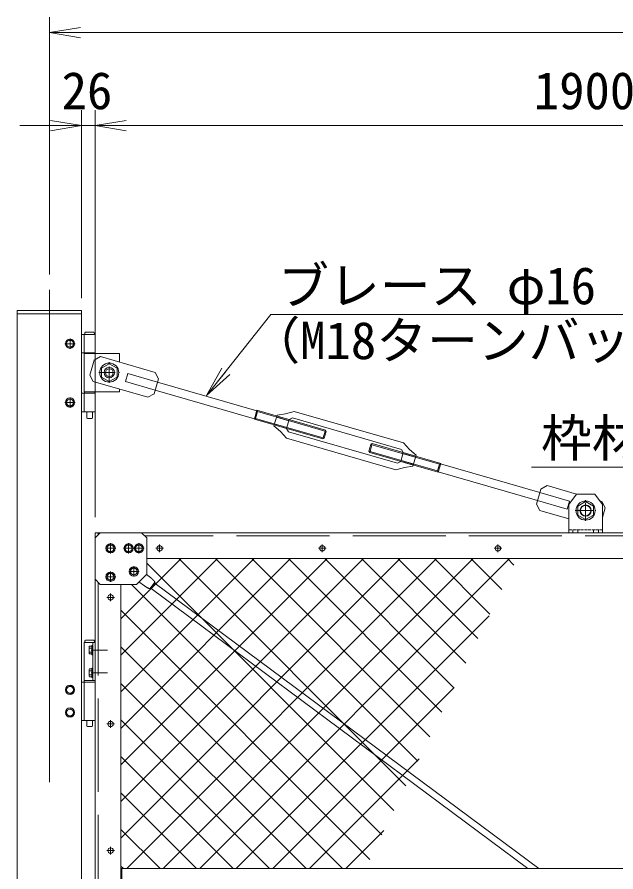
# Model space of a CAD drawing. Units: millimetres, scale not verified. Extents: x -6300 to 6300, y -4455 to 4455.
# Drawn here: x -4112 to -2952, y 698 to 2353 of the extents above; entities that cross this region are included whole.
import ezdxf
from ezdxf.enums import TextEntityAlignment as Align

# ---------------------------------------------------------------- set-up
doc = ezdxf.new("R2010")
doc.units = ezdxf.units.MM
doc.header["$LTSCALE"] = 30
doc.linetypes.add('DASHED', pattern=[7.5, 6, -1.5])
doc.linetypes.add('USER1', pattern=[50.8, 31.75, -6.35, 6.35, -6.35])
for name, color, linetype, lineweight in [('0-0_D-STR1', 1, 'Continuous', 18), ('0-1_D-BMK', 2, 'USER1', 13), ('0-5_D-STR3', 3, 'Continuous', 13), ('0-6_D-STR2', 7, 'Continuous', 9), ('0-7_D-STR-TXT', 7, 'Continuous', 9), ('0-8_D-STR-DIM', 7, 'Continuous', 9), ('0-9_0', 7, 'Continuous', 9)]:
    doc.layers.add(name, color=color, linetype=linetype, lineweight=lineweight)
doc.styles.add('ＭＳ ゴシック', font='')
doc.styles.get('ＭＳ ゴシック').set_extended_font_data('MS Gothic')

# ---------------------------------------------------------------- blocks, each defined once
blk = doc.blocks.new('_Open')
at = {"layer": '0-9_0'}
blk.add_line((-30, 5), (0, 0), dxfattribs=at)
blk.add_lwpolyline([(-30, -5), (0, 0), (-30, 0)], dxfattribs=at)
blk = doc.blocks.new('U52')
at = {"layer": '0-1_D-BMK'}
for p, q in [((300, 0), (-300, 0)), ((0, -300), (0, 300))]:
    blk.add_line(p, q, dxfattribs=at)
at = {"layer": '0-5_D-STR3'}
blk.add_lwpolyline([(194.9, 112.5), (0, 225), (-194.9, 112.5), (-194.9, -112.5), (0, -225), (194.9, -112.5)], close=True, dxfattribs=at)
for radius in [270, 194.9]:
    blk.add_circle((0, 0), radius, dxfattribs=at)
blk = doc.blocks.new('U71')
at = {"layer": '0-5_D-STR3'}
blk.add_line((2700, -2400), (2100, -3000), dxfattribs=at)
blk.add_lwpolyline([(2700, -2400), (2700, -300), (2400, 0), (0, 0), (-300, -300), (-300, -2700), (0, -3000), (2100, -3000)], dxfattribs=at)
at = {"layer": '0-8_D-STR-DIM'}
for p in [(600, -900), (1650.1, -900), (2250.1, -900), (1956.2, -2243.8), (600, -2550)]:
    blk.add_blockref('U52', p, dxfattribs=at)
blk = doc.blocks.new('U74')
at = {"layer": '0-1_D-BMK'}
for p, q in [((721.6, -450), (-409.6, -450)), ((721.6, -1770), (-409.6, -1770))]:
    blk.add_line(p, q, dxfattribs=at)
at = {"layer": '0-5_D-STR3'}
for p, q in [((-630, 0), (0, 0)), ((-630, 0), (-630, -4530)), ((-75, 120), (-555, 120)), ((-555, 0), (-75, 0)), ((-135, 0), (-135, -2220)), ((0, 0), (0, -4530)), ((-348, -281.1), (-348, -618.9)), ((-315.6, -225), (-183, -225)), ((-315.6, -337.2), (-183, -337.2)), ((-183, -180), (-135, -180)), ((-183, -225), (-183, -675)), ((-135, -180), (-135, -720)), ((-315.6, -562.8), (-183, -562.8)), ((-315.6, -675), (-183, -675)), ((-348, -1601.1), (-348, -1938.9)), ((-315.6, -1545), (-183, -1545)), ((-315.6, -1657.2), (-183, -1657.2)), ((-315.6, -1882.8), (-183, -1882.8)), ((-183, -1500), (-135, -1500)), ((-183, -1545), (-183, -1995)), ((-135, -1500), (-135, -2040)), ((-780, -2310), (-630, -2310)), ((-630, -2220), (0, -2220)), ((-630, -2310), (0, -2310)), ((-315.6, -1995), (-183, -1995)), ((-1455, -2535), (-1650, -2647.2)), ((-1650, -2647.2), (-1650, -2872.8)), ((-1455, -2985), (-1650, -2872.8)), ((-1455, -2535), (-1260, -2647.2)), ((-1455, -2985), (-1260, -2872.8)), ((-1260, -2647.2), (-1260, -2872.8)), ((-1455, -3855), (-1650, -3967.2)), ((-1650, -4192.8), (-1650, -3967.2)), ((-1455, -3855), (-1260, -3967.2)), ((-1260, -4192.8), (-1260, -3967.2)), ((-1455, -4305), (-1650, -4192.8)), ((-1455, -4305), (-1260, -4192.8)), ((-780, -4530), (-630, -4530)), ((-630, -4530), (0, -4530)), ((-475.5, -4530), (-475.5, -4860)), ((-475.5, -4860), (-445.5, -4890)), ((-445.5, -4890), (-184.5, -4890)), ((-184.5, -4890), (-154.5, -4860)), ((-154.5, -4530), (-154.5, -4860))]:
    blk.add_line(p, q, dxfattribs=at)
for points in [[(-183, -180), (-183, -720), (-135, -720)], [(-183, -1500), (-183, -2040), (-135, -2040)]]:
    blk.add_lwpolyline(points, dxfattribs=at)
for centre, radius in [((-1455, -2760), 270), ((-1455, -2760), 195), ((-1455, -4080), 270), ((-1455, -4080), 195)]:
    blk.add_circle(centre, radius, dxfattribs=at)
for centre, radius, start, end in [((-537.5, 60), 62.5, 106.2602, 253.7398), ((-92.5, 60), 62.5, 286.2602, 73.7398), ((-283.2, -281.1), 64.8, 120, 240), ((-135.6, -450), 212.4, 147.93138, 212.06862), ((-283.2, -618.9), 64.8, 120, 240), ((-283.2, -1601.1), 64.8, 120, 240), ((-135.6, -1770), 212.4, 147.93138, 212.06862), ((-283.2, -1938.9), 64.8, 120, 240)]:
    blk.add_arc(centre, radius, start, end, dxfattribs=at)
blk = doc.blocks.new('U49')
at = {"layer": '0-1_D-BMK'}
for p, q in [((0, -600), (0, 600)), ((600, 0), (-600, 0))]:
    blk.add_line(p, q, dxfattribs=at)
at = {"layer": '0-5_D-STR3'}
blk.add_lwpolyline([(0, 519.6), (-450, 259.8), (-450, -259.8), (0, -519.6), (450, -259.8), (450, 259.8)], close=True, dxfattribs=at)
for radius in [555, 300]:
    blk.add_circle((0, 0), radius, dxfattribs=at)
blk = doc.blocks.new('吊ブレース取付板')
at = {"layer": '0-1_D-BMK'}
for p, q in [((0, 1733.9), (0, 846.1)), ((-443.9, 1290), (443.9, 1290))]:
    blk.add_line(p, q, dxfattribs=at)
at = {"layer": '0-5_D-STR3'}
for p, q in [((-525, 2250), (-975, 1650)), ((-525, 2250), (525, 2250)), ((525, 2250), (975, 1650)), ((-975, 1650), (-975, 0)), ((975, 1650), (975, 0)), ((-975, 0), (975, 0))]:
    blk.add_line(p, q, dxfattribs=at)
at = {"layer": '0-5_D-STR3', "linetype": 'DASHED'}
for p, q in [((-975, 180), (975, 180)), ((-750, 180), (-750, 0)), ((-450, 180), (-450, 0)), ((450, 180), (450, 0)), ((750, 180), (750, 0))]:
    blk.add_line(p, q, dxfattribs=at)
at = {"layer": '0-5_D-STR3'}
blk.add_circle((0, 1290), 330, dxfattribs=at)
blk = doc.blocks.new('U48')
at = {"layer": '0-1_D-BMK'}
for p, q in [((0, -600), (0, 600)), ((600, 0), (-600, 0))]:
    blk.add_line(p, q, dxfattribs=at)
at = {"layer": '0-5_D-STR3'}
blk.add_lwpolyline([(0, 519.6), (-450, 259.8), (-450, -259.8), (0, -519.6), (450, -259.8), (450, 259.8)], close=True, dxfattribs=at)
for radius in [555, 300, 225]:
    blk.add_circle((0, 0), radius, dxfattribs=at)

msp = doc.modelspace()

# ---------------------------------------------------------------- linework, layer by layer
at = {"layer": '0-0_D-STR1'}
for p, q in [((-3987.01, 1784.73), (-4112.01, 1784.73)), ((-4112.01, 1784.73), (-4112.01, 1778.73)), ((-4112.01, 1778.73), (-4112.01, -595.27)), ((-3987.01, 1778.73), (-4112.01, 1778.73)), ((-4112.01, 1778.73), (-3987.01, 1778.73)), ((-3987.01, 1784.73), (-3987.01, 1778.73)), ((-3961.01, 1354.73), (-3961.01, 1344.73)), ((-3951.01, 1354.73), (-3961.01, 1354.73)), ((-2151.01, 1354.73), (-3871.01, 1354.73)), ((-2161.01, 1304.73), (-3861.01, 1304.73)), ((-3961.01, 1264.73), (-3961.01, -5.27)), ((-3911.01, 1254.73), (-3911.01, 4.73)), ((-2111.01, 704.73), (-3910.72, 704.73)), ((-3909.01, 704.73), (-3909.01, 554.73))]:
    msp.add_line(p, q, dxfattribs=at)
at = {"layer": '0-0_D-STR1', "linetype": 'DASHED'}
for p, q in [((-3955.01, 1354.73), (-3955.01, 1350.73)), ((-2157.01, 1348.73), (-3865.01, 1348.73)), ((-3955.01, 1258.73), (-3955.01, 0.73))]:
    msp.add_line(p, q, dxfattribs=at)
at = {"layer": '0-0_D-STR1'}
msp.add_lwpolyline([(-4112.01, -595.27), (-3987.01, -595.27), (-3987.01, 1778.73)], dxfattribs=at)
at = {"layer": '0-1_D-BMK'}
for p, q in [((-4049.51, 1824.73), (-4049.51, -635.27)), ((-3843.45, 1324.73), (-3828.57, 1324.73)), ((-3836.01, 1332.17), (-3836.01, 1317.29)), ((-3528.45, 1324.73), (-3513.57, 1324.73)), ((-3521.01, 1332.17), (-3521.01, 1317.29)), ((-3188.45, 1324.73), (-3173.57, 1324.73)), ((-3181.01, 1332.17), (-3181.01, 1317.29)), ((-3938.45, 1229.73), (-3923.57, 1229.73)), ((-3931.01, 1237.17), (-3931.01, 1222.29)), ((-3938.45, 984.73), (-3923.57, 984.73)), ((-3931.01, 992.17), (-3931.01, 977.29)), ((-3931.01, 747.17), (-3931.01, 732.29)), ((-3938.45, 739.73), (-3923.57, 739.73))]:
    msp.add_line(p, q, dxfattribs=at)
at = {"layer": '0-5_D-STR3'}
for p, q in [((-3987.01, 1738.7), (-3960.71, 1738.7)), ((-3982.31, 1738.7), (-3982.31, 1702.7)), ((-3963.51, 1742.7), (-3979.51, 1742.7)), ((-3979.51, 1738.7), (-3963.51, 1738.7)), ((-3960.71, 1738.7), (-3960.71, 1702.7)), ((-3987.01, 1702.7), (-3960.71, 1702.7)), ((-3982.01, 1701.7), (-3982.01, 1627.7)), ((-3913.51, 1701.7), (-3982.01, 1701.7)), ((-3977.01, 1701.7), (-3977.01, 1702.7)), ((-3971.29, 1660), (-3962.97, 1688.82)), ((-3966.01, 1701.7), (-3966.01, 1702.7)), ((-3950.59, 1695.65), (-3962.97, 1688.82)), ((-3961.01, 1701.7), (-3961.01, 1689.9)), ((-3950.59, 1695.65), (-3844.91, 1665.14)), ((-3913.51, 1701.7), (-3913.51, 1684.95)), ((-3971.29, 1660), (-3964.46, 1647.62)), ((-3844.91, 1665.14), (-3838.07, 1652.75)), ((-3964.46, 1647.62), (-3858.78, 1617.1)), ((-3961.01, 1646.62), (-3961.01, 1627.7)), ((-3846.4, 1623.93), (-3838.07, 1652.75)), ((-3839.99, 1646.12), (-3647.79, 1590.84)), ((-3987.01, 1624.7), (-3960.71, 1624.7)), ((-3982.31, 1624.7), (-3982.31, 1588.7)), ((-3913.51, 1627.7), (-3982.01, 1627.7)), ((-3960.71, 1624.7), (-3960.71, 1588.7)), ((-3913.51, 1632.9), (-3913.51, 1627.7)), ((-3858.78, 1617.1), (-3846.4, 1623.93)), ((-3846.4, 1623.93), (-3846.1, 1623.93)), ((-3844.45, 1630.68), (-3652.24, 1575.4)), ((-3987.01, 1588.7), (-3960.71, 1588.7)), ((-3976.86, 1576.7), (-3976.86, 1588.7)), ((-3966.16, 1576.7), (-3966.16, 1588.7)), ((-3647.5, 1591.83), (-3652.49, 1574.54)), ((-3647.79, 1590.84), (-3652.25, 1575.38)), ((-3646.38, 1589.24), (-3650.17, 1576.13)), ((-3647.5, 1591.83), (-3515.08, 1553.6)), ((-3646.38, 1589.24), (-3647.5, 1591.83)), ((-3646.38, 1589.24), (-3513.59, 1550.92)), ((-3363.89, 1528.67), (-3575.25, 1589.71)), ((-3975.86, 1575.7), (-3967.16, 1575.7)), ((-3966.16, 1576.7), (-3967.16, 1575.7)), ((-3650.17, 1576.13), (-3652.49, 1574.54)), ((-3652.49, 1574.54), (-3520.07, 1536.3)), ((-3650.17, 1576.13), (-3517.38, 1537.78)), ((-3608.51, 1582.66), (-3614.61, 1561.52)), ((-3609.67, 1578.65), (-3585.65, 1571.71)), ((-3609.07, 1580.74), (-3585.05, 1573.8)), ((-3585.05, 1573.8), (-3590.04, 1556.51)), ((-3585.05, 1573.8), (-3578.86, 1577.22)), ((-3367.49, 1516.18), (-3578.86, 1577.22)), ((-3614.06, 1563.44), (-3590.04, 1556.51)), ((-3613.46, 1565.53), (-3589.44, 1558.59)), ((-3590.04, 1556.51), (-3586.62, 1550.32)), ((-3375.26, 1489.28), (-3586.62, 1550.32)), ((-3520.07, 1536.3), (-3515.08, 1553.6)), ((-3378.87, 1476.79), (-3590.23, 1537.83)), ((-3424.1, 1527.3), (-3429.1, 1510.01)), ((-3426.79, 1525.82), (-3294, 1487.48)), ((-3424.1, 1527.3), (-3291.68, 1489.06)), ((-3430.58, 1512.69), (-3297.79, 1474.35)), ((-3429.1, 1510.01), (-3296.68, 1471.77)), ((-3364.08, 1509.99), (-3369.07, 1492.7)), ((-3364.08, 1509.99), (-3367.49, 1516.18)), ((-3340.66, 1500.97), (-3364.68, 1507.91)), ((-3340.06, 1503.05), (-3364.08, 1509.99)), ((-3369.07, 1492.7), (-3375.26, 1489.28)), ((-3345.05, 1485.76), (-3369.07, 1492.7)), ((-3344.45, 1487.85), (-3368.47, 1494.78)), ((-3339.5, 1504.98), (-3345.61, 1483.84)), ((-3291.68, 1489.06), (-3296.68, 1471.77)), ((-3294, 1487.48), (-3291.68, 1489.06)), ((-3294, 1487.48), (-3297.79, 1474.35)), ((-3297.79, 1474.35), (-3296.68, 1471.77)), ((-3104.28, 1417.15), (-3296.43, 1472.63)), ((-3099.82, 1432.59), (-3291.97, 1488.07)), ((-3106.21, 1410.45), (-3097.89, 1439.28)), ((-3085.51, 1446.11), (-3097.89, 1439.28)), ((-3028.56, 1429.66), (-3085.51, 1446.11)), ((-3106.21, 1410.45), (-3105.91, 1410.45)), ((-3099.38, 1398.07), (-3106.21, 1410.45)), ((-2983.75, 1416.73), (-2979.82, 1415.59)), ((-2979.82, 1415.59), (-2972.99, 1403.21)), ((-3043.51, 1381.94), (-3099.38, 1398.07)), ((-2978.51, 1384.11), (-2972.99, 1403.21)), ((-3861.64, 1274.09), (-3853.55, 1268.08)), ((-3875.94, 1259.8), (-3865.48, 1252.03)), ((-3845.22, 1259.17), (-3854.54, 1246.63)), ((-3844.49, 1256.8), (-3852.06, 1246.61)), ((-3122.62, 704.73), (-3852.06, 1246.61)), ((-3101.32, 704.73), (-3844.49, 1256.8))]:
    msp.add_line(p, q, dxfattribs=at)
at = {"layer": '0-5_D-STR3', "linetype": 'DASHED'}
msp.add_line((-3975.86, 1575.7), (-3976.86, 1576.7), dxfattribs=at)
for points in [[(-3844.45, 1630.68), (-3902.11, 1647.27), (-3897.65, 1662.71), (-3839.99, 1646.12)], [(-3099.82, 1432.59), (-3042.18, 1415.94), (-3046.63, 1400.5), (-3104.28, 1417.15)]]:
    msp.add_lwpolyline(points, dxfattribs=at)
at = {"layer": '0-5_D-STR3'}
msp.add_lwpolyline([(-3981.51, 1627.7), (-3961.51, 1627.7), (-3961.51, 1624.7), (-3981.51, 1624.7)], close=True, dxfattribs=at)
for points in [[(-3608.51, 1582.66), (-3592.16, 1585.22), (-3575.25, 1589.71)], [(-3614.61, 1561.52), (-3602.14, 1550.64), (-3590.23, 1537.83)], [(-3520.07, 1536.3), (-3517.38, 1537.78), (-3513.59, 1550.92), (-3515.08, 1553.6)], [(-3424.1, 1527.3), (-3426.79, 1525.82), (-3430.58, 1512.69), (-3429.1, 1510.01)], [(-3339.5, 1504.98), (-3351.97, 1515.86), (-3363.89, 1528.67)], [(-3345.61, 1483.84), (-3361.96, 1481.28), (-3378.87, 1476.79)], [(-3849.68, 1264.68), (-3849.86, 1264.85), (-3850.04, 1265.02), (-3850.23, 1265.19), (-3850.41, 1265.35), (-3850.59, 1265.52), (-3850.77, 1265.68), (-3850.96, 1265.85), (-3851.14, 1266.01), (-3851.32, 1266.18), (-3851.51, 1266.34), (-3851.69, 1266.5), (-3851.87, 1266.66), (-3852.06, 1266.82), (-3852.24, 1266.98), (-3852.43, 1267.14), (-3852.61, 1267.3), (-3852.8, 1267.46), (-3852.99, 1267.61), (-3853.17, 1267.77), (-3853.36, 1267.93), (-3853.55, 1268.08)], [(-3844.49, 1256.8), (-3844.56, 1257.04), (-3844.63, 1257.28), (-3844.69, 1257.51), (-3844.76, 1257.75), (-3844.83, 1257.99), (-3844.9, 1258.23), (-3844.98, 1258.46), (-3845.05, 1258.7), (-3845.13, 1258.93), (-3845.22, 1259.16), (-3845.31, 1259.38), (-3845.41, 1259.61), (-3845.51, 1259.83), (-3845.62, 1260.05), (-3845.73, 1260.26), (-3845.86, 1260.47), (-3845.98, 1260.68), (-3846.12, 1260.88), (-3846.26, 1261.08), (-3846.4, 1261.28), (-3846.55, 1261.48), (-3846.7, 1261.67), (-3846.86, 1261.86), (-3847.02, 1262.05), (-3847.18, 1262.23), (-3847.35, 1262.42), (-3847.52, 1262.6), (-3847.69, 1262.78), (-3847.87, 1262.96), (-3848.04, 1263.14), (-3848.22, 1263.31), (-3848.4, 1263.49), (-3848.58, 1263.66), (-3848.76, 1263.83), (-3848.95, 1264), (-3849.13, 1264.17), (-3849.31, 1264.34), (-3849.5, 1264.51), (-3849.68, 1264.68)], [(-3861.11, 1249.3), (-3861.32, 1249.43), (-3861.53, 1249.55), (-3861.74, 1249.68), (-3861.96, 1249.81), (-3862.17, 1249.93), (-3862.38, 1250.06), (-3862.59, 1250.19), (-3862.8, 1250.31), (-3863.01, 1250.44), (-3863.22, 1250.57), (-3863.43, 1250.7), (-3863.63, 1250.83), (-3863.84, 1250.96), (-3864.05, 1251.09), (-3864.25, 1251.22), (-3864.46, 1251.35), (-3864.66, 1251.49), (-3864.87, 1251.62), (-3865.07, 1251.76), (-3865.28, 1251.89), (-3865.48, 1252.03)], [(-3852.06, 1246.61), (-3852.31, 1246.61), (-3852.56, 1246.6), (-3852.8, 1246.6), (-3853.05, 1246.6), (-3853.3, 1246.59), (-3853.54, 1246.59), (-3853.79, 1246.6), (-3854.04, 1246.6), (-3854.28, 1246.61), (-3854.53, 1246.63), (-3854.77, 1246.65), (-3855.01, 1246.68), (-3855.25, 1246.71), (-3855.49, 1246.75), (-3855.73, 1246.8), (-3855.97, 1246.86), (-3856.2, 1246.92), (-3856.44, 1246.99), (-3856.67, 1247.06), (-3856.9, 1247.14), (-3857.13, 1247.23), (-3857.36, 1247.32), (-3857.59, 1247.41), (-3857.81, 1247.51), (-3858.04, 1247.62), (-3858.26, 1247.72), (-3858.49, 1247.83), (-3858.71, 1247.95), (-3858.93, 1248.06), (-3859.15, 1248.18), (-3859.37, 1248.3), (-3859.59, 1248.42), (-3859.81, 1248.55), (-3860.03, 1248.67), (-3860.24, 1248.8), (-3860.46, 1248.92), (-3860.68, 1249.05), (-3860.89, 1249.17), (-3861.11, 1249.3)]]:
    msp.add_lwpolyline(points, dxfattribs=at)
for centre in [(-3836.01, 1324.73), (-3521.01, 1324.73), (-3181.01, 1324.73), (-3931.01, 1229.73), (-3931.01, 984.73), (-3931.01, 739.73)]:
    msp.add_circle(centre, 5.25, dxfattribs=at)
for centre, start, end in [((-3978.92, 1740.7), 106.2602, 253.7398), ((-3964.09, 1740.7), 286.2602, 73.7398)]:
    msp.add_arc(centre, 2.08, start, end, dxfattribs=at)
at = {"layer": '0-6_D-STR2'}
for p, q in [((-3911.01, 1188.29), (-3794.56, 1304.73)), ((-3911.01, 1117.58), (-3723.85, 1304.73)), ((-3911.01, 1046.87), (-3653.14, 1304.73)), ((-3911.01, 976.16), (-3582.43, 1304.73)), ((-3911.01, 905.45), (-3511.72, 1304.73)), ((-3911.01, 834.74), (-3441.01, 1304.73)), ((-3911.01, 764.03), (-3370.3, 1304.73)), ((-3899.59, 704.73), (-3299.59, 1304.73)), ((-3382.38, 817.6), (-3861.01, 1296.23)), ((-3828.88, 704.73), (-3228.88, 1304.73)), ((-3359.14, 865.07), (-3798.8, 1304.73)), ((-3758.17, 704.73), (-3158.17, 1304.73)), ((-3335.9, 912.55), (-3728.09, 1304.73)), ((-3312.66, 960.02), (-3657.38, 1304.73)), ((-3289.43, 1007.5), (-3586.67, 1304.73)), ((-3266.19, 1054.97), (-3515.95, 1304.73)), ((-3242.95, 1102.44), (-3445.24, 1304.73)), ((-3219.72, 1149.92), (-3374.53, 1304.73)), ((-3196.48, 1197.39), (-3303.82, 1304.73)), ((-3173.24, 1244.86), (-3233.11, 1304.73)), ((-3150, 1292.34), (-3162.4, 1304.73)), ((-3405.61, 770.13), (-3890.22, 1254.73)), ((-3428.85, 722.65), (-3911.01, 1204.81)), ((-3687.46, 704.73), (-3198.09, 1194.1)), ((-3481.64, 704.73), (-3911.01, 1134.1)), ((-3552.35, 704.73), (-3911.01, 1063.39)), ((-3616.74, 704.73), (-3265.88, 1055.59)), ((-3623.06, 704.73), (-3911.01, 992.68)), ((-3693.77, 704.73), (-3911.01, 921.97)), ((-3546.03, 704.73), (-3333.68, 917.09)), ((-3764.48, 704.73), (-3911.01, 851.26)), ((-3835.19, 704.73), (-3911.01, 780.55)), ((-3475.32, 704.73), (-3401.48, 778.58)), ((-3905.9, 704.73), (-3911.01, 709.83))]:
    msp.add_line(p, q, dxfattribs=at)
at = {"layer": '0-7_D-STR-TXT'}
for points in [[(-2597.59, 1776.98), (-3620.71, 1776.98), (-3743.66, 1621.69)], [(-3115.92, 1482.05), (-2338.66, 1482.05), (-2101.14, 1106.25)]]:
    msp.add_lwpolyline(points, dxfattribs=at)
at = {"layer": '0-8_D-STR-DIM'}
for p, q in [((-4049.51, 1854.73), (-4049.51, 2352.76)), ((-3989.51, 2322.76), (-109.51, 2322.76)), ((-3987.01, 1808.73), (-3987.01, 2172.77)), ((-3961.01, 1384.73), (-3961.01, 2172.77)), ((-3961.01, 1384.73), (-3961.01, 2172.77)), ((-4047.01, 2142.77), (-4107.01, 2142.77)), ((-3961.01, 2142.77), (-3987.01, 2142.77)), ((-3901.01, 2142.77), (-2121.01, 2142.77)), ((-3901.01, 2142.77), (-3841.01, 2142.77))]:
    msp.add_line(p, q, dxfattribs=at)

# ---------------------------------------------------------------- block references
at = {"layer": '0-7_D-STR-TXT', "xscale": 2, "yscale": 2, "rotation": 231.63064}
msp.add_blockref('_Open', (-3744.9, 1620.13), dxfattribs=at)
at = {"layer": '0-8_D-STR-DIM', "xscale": 2, "yscale": 2, "rotation": 180}
for p in [(-4049.51, 2322.76), (-3961.01, 2142.77), (-3961.01, 2142.77)]:
    msp.add_blockref('_Open', p, dxfattribs=at)
at = {"layer": '0-8_D-STR-DIM'}
for name, p, xscale, yscale in [('_Open', (-3987.01, 2142.77), 2, 2), ('U52', (-4009.51, 1720.7), 0.03333333, 0.03333333), ('U48', (-3933.51, 1664.7), -0.03333333, 0.03333333), ('U52', (-4009.51, 1606.7), 0.03333333, 0.03333333), ('U49', (-3011.01, 1397.73), -0.03333333, 0.03333333), ('U71', (-3951.01, 1354.73), 0.03333333, 0.03333333), ('U74', (-3961.01, 1142.73), 0.03333333, 0.03333333)]:
    msp.add_blockref(name, p, dxfattribs=dict(at, xscale=xscale, yscale=yscale))
at = {"layer": '0-9_0', "xscale": 0.03333333, "yscale": 0.03333333}
msp.add_blockref('吊ブレース取付板', (-3011.01, 1354.73), dxfattribs=at)

# ---------------------------------------------------------------- texts
at = {"layer": '0-7_D-STR-TXT', "style": 'ＭＳ ゴシック'}
for s, p in [('ブレース φ16', (-3606.37, 1775.34)), ('（M18ターンバックル付）', (-3662.16, 1669.25)), ('枠材 L-50x50x6', (-3097.37, 1480.4))]:
    msp.add_text(s, height=72.14, dxfattribs=at).set_placement(p, align=Align.BOTTOM_LEFT)
at = {"layer": '0-8_D-STR-DIM', "style": 'ＭＳ ゴシック'}
for s, p in [('26', (-4025.71, 2152.89)), ('1900', (-3111.36, 2152.89))]:
    msp.add_text(s, height=72.14, dxfattribs=at).set_placement(p, align=Align.BOTTOM_LEFT)

doc.saveas('drawing.dxf')
